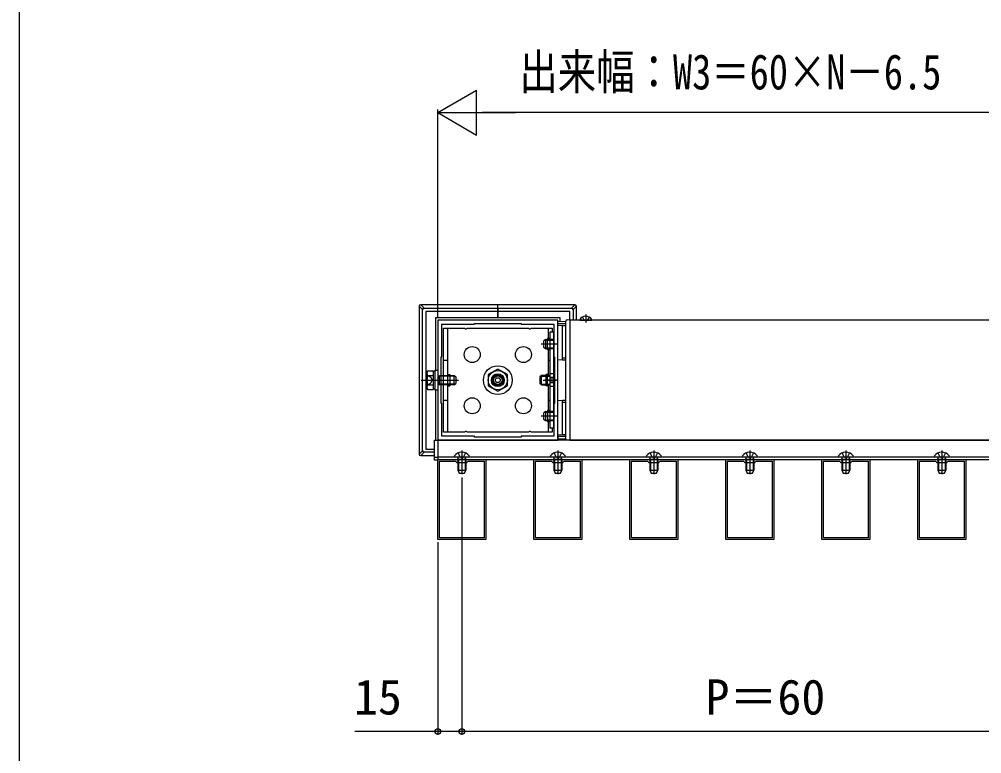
# Model space of a CAD drawing. Units: millimetres, scale not verified. Extents: x -875 to 875, y -1310 to 1300.
# Drawn here: x -875 to -574.2, y -1018.2 to -788.8 of the extents above; entities that cross this region are included whole.
import ezdxf
from ezdxf.enums import TextEntityAlignment as Align

# ---------------------------------------------------------------- set-up
doc = ezdxf.new("R2010")
doc.units = ezdxf.units.MM
doc.header["$LTSCALE"] = 4
for name, color, linetype in [('0-2_YKK_11', 7, 'Continuous'), ('0-3_YKK_12', 2, 'Continuous'), ('0-4_YKK_13', 4, 'Continuous'), ('0-5_YKK_D', 6, 'Continuous'), ('0-6_YKK_ZWAK', 7, 'Continuous')]:
    doc.layers.add(name, color=color, linetype=linetype)
doc.styles.add('ＭＳ ゴシック', font='')
doc.styles.get('ＭＳ ゴシック').set_extended_font_data('MS Gothic')

msp = doc.modelspace()

# ---------------------------------------------------------------- linework, layer by layer
at = {"layer": '0-2_YKK_11'}
for points in [[(-706.68, -920.275), (-706.68, -882.775), (-744.18, -882.775), (-744.18, -920.275)], [(-718.18, -919.275), (-732.68, -919.275), (-732.68, -919.025), (-742.93, -919.025), (-742.93, -908.775), (-743.18, -908.775), (-743.18, -894.275), (-742.93, -894.275), (-742.93, -884.025), (-732.68, -884.025), (-732.68, -883.775), (-718.18, -883.775), (-718.18, -884.025), (-707.93, -884.025), (-707.93, -894.275), (-707.68, -894.275), (-707.68, -908.775), (-707.93, -908.775), (-707.93, -919.025), (-718.18, -919.025)], [(-744.18, -951.275), (-744.18, -926.275), (-729.18, -926.275), (-729.18, -951.275)], [(-714.18, -951.275), (-714.18, -926.275), (-699.18, -926.275), (-699.18, -951.275)], [(-684.18, -951.275), (-684.18, -926.275), (-669.18, -926.275), (-669.18, -951.275)], [(-654.18, -951.275), (-654.18, -926.275), (-639.18, -926.275), (-639.18, -951.275)], [(-624.18, -951.275), (-624.18, -926.275), (-609.18, -926.275), (-609.18, -951.275)], [(-594.18, -951.275), (-594.18, -926.275), (-579.18, -926.275), (-579.18, -951.275)], [(-743.68, -950.775), (-743.68, -926.775), (-738.68, -926.775), (-738.18, -927.275), (-735.18, -927.275), (-734.68, -926.775), (-729.68, -926.775), (-729.68, -950.775)], [(-713.68, -950.775), (-713.68, -926.775), (-708.68, -926.775), (-708.18, -927.275), (-705.18, -927.275), (-704.68, -926.775), (-699.68, -926.775), (-699.68, -950.775)], [(-683.68, -950.775), (-683.68, -926.775), (-678.68, -926.775), (-678.18, -927.275), (-675.18, -927.275), (-674.68, -926.775), (-669.68, -926.775), (-669.68, -950.775)], [(-653.68, -950.775), (-653.68, -926.775), (-648.68, -926.775), (-648.18, -927.275), (-645.18, -927.275), (-644.68, -926.775), (-639.68, -926.775), (-639.68, -950.775)], [(-623.68, -950.775), (-623.68, -926.775), (-618.68, -926.775), (-618.18, -927.275), (-615.18, -927.275), (-614.68, -926.775), (-609.68, -926.775), (-609.68, -950.775)], [(-593.68, -950.775), (-593.68, -926.775), (-588.68, -926.775), (-588.18, -927.275), (-585.18, -927.275), (-584.68, -926.775), (-579.68, -926.775), (-579.68, -950.775)]]:
    msp.add_lwpolyline(points, close=True, dxfattribs=at)
at = {"layer": '0-3_YKK_12'}
msp.add_line((-519.18, -925.525), (-744.18, -925.525), dxfattribs=at)
for points in [[(-511.18, -882.775), (-702.93, -882.775), (-702.93, -920.275), (-511.18, -920.275)], [(-519.18, -920.275), (-744.18, -920.275), (-744.18, -926.275), (-519.18, -926.275)]]:
    msp.add_lwpolyline(points, close=True, dxfattribs=at)
at = {"layer": '0-4_YKK_13'}
for p, q in [((-749.501, -877.954), (-748.459, -878.996)), ((-725.43, -877.954), (-749.501, -877.954)), ((-725.43, -878.996), (-725.43, -877.954)), ((-725.43, -878.996), (-725.43, -877.954)), ((-701.358, -877.954), (-725.43, -877.954)), ((-725.43, -878.996), (-725.43, -877.954)), ((-702.4, -878.996), (-701.358, -877.954)), ((-748.958, -879.495), (-750, -878.454)), ((-750, -878.454), (-750, -924.596)), ((-748.958, -923.554), (-748.958, -879.495)), ((-725.43, -878.996), (-702.4, -878.996)), ((-725.43, -879.495), (-725.43, -878.996)), ((-725.43, -879.495), (-725.43, -880.025)), ((-725.43, -882.025), (-725.43, -880.025)), ((-725.43, -882.025), (-725.43, -880.025)), ((-725.43, -880.025), (-725.43, -882.025)), ((-700.859, -878.454), (-701.901, -879.495)), ((-701.901, -879.495), (-701.901, -882.775)), ((-700.859, -882.775), (-700.859, -878.454)), ((-697.93, -881.025), (-697.93, -883.504)), ((-706.68, -884.47), (-706.68, -884.32)), ((-704.18, -919.91), (-704.18, -883.14)), ((-699.727, -882.775), (-696.132, -882.775)), ((-698.955, -881.792), (-698.502, -882.7)), ((-697.93, -883.004), (-698.502, -882.7)), ((-697.93, -883.004), (-697.357, -882.7)), ((-696.905, -881.792), (-697.357, -882.7)), ((-741.18, -885.275), (-741.18, -917.775)), ((-734.997, -885.275), (-715.863, -885.275)), ((-709.68, -885.275), (-709.68, -888.475)), ((-709.18, -886.525), (-709.18, -916.525)), ((-707.93, -886.525), (-709.18, -886.525)), ((-707.93, -916.525), (-707.93, -886.525)), ((-705.18, -884.561), (-706.68, -884.47)), ((-705.18, -884.554), (-705.18, -884.411)), ((-704.18, -884.615), (-705.18, -884.554)), ((-705.18, -894.523), (-705.18, -884.554)), ((-707.93, -890.275), (-711.885, -890.275)), ((-710.53, -888.775), (-711.03, -889.275)), ((-711.03, -891.275), (-711.03, -889.275)), ((-706.93, -890.275), (-710.58, -890.275)), ((-710.53, -888.775), (-710.53, -891.775)), ((-709.93, -892.075), (-709.93, -888.475)), ((-709.18, -888.475), (-709.93, -888.475)), ((-707.93, -888.775), (-709.93, -888.775)), ((-707.93, -889.025), (-709.93, -889.025)), ((-710.53, -891.775), (-711.03, -891.275)), ((-707.93, -891.525), (-709.93, -891.525)), ((-707.93, -891.775), (-709.93, -891.775)), ((-709.18, -892.075), (-709.93, -892.075)), ((-709.68, -892.075), (-709.68, -900.285)), ((-742.43, -895.275), (-741.18, -895.275)), ((-709.68, -895.275), (-709.18, -895.275)), ((-706.68, -907.829), (-706.68, -895.22)), ((-705.18, -894.523), (-704.18, -894.531)), ((-747.58, -899.025), (-747.356, -898.638)), ((-747.58, -904.025), (-747.58, -899.025)), ((-747.356, -898.638), (-745.58, -898.638)), ((-745.58, -904.412), (-745.58, -898.638)), ((-745.58, -898.675), (-744.98, -898.675)), ((-744.18, -898.4), (-744.18, -904.65)), ((-749.43, -901.525), (-737.724, -901.525)), ((-747.356, -900.081), (-745.58, -900.081)), ((-744.18, -900.125), (-744.139, -900.125)), ((-744.139, -900.125), (-743.669, -900.025)), ((-744.139, -900.125), (-743.669, -900.295)), ((-743.669, -903.025), (-743.669, -900.025)), ((-741.18, -899.725), (-740.43, -899.725)), ((-740.43, -899.725), (-740.43, -903.325)), ((-739.08, -903.025), (-739.08, -900.025)), ((-739.08, -900.025), (-738.58, -900.525)), ((-738.58, -900.525), (-738.58, -902.525)), ((-711.78, -900.025), (-712.28, -900.525)), ((-712.28, -900.525), (-712.28, -902.525)), ((-711.78, -903.025), (-711.78, -900.025)), ((-711.22, -901.525), (-707.18, -901.525)), ((-706.93, -901.525), (-710.58, -901.525)), ((-710.43, -899.725), (-710.43, -903.325)), ((-709.68, -899.725), (-710.43, -899.725)), ((-709.93, -902.656), (-709.93, -900.375)), ((-707.93, -899.525), (-709.18, -899.525)), ((-709.18, -900.375), (-709.18, -902.674)), ((-707.93, -900.7), (-709.18, -900.7)), ((-707.68, -900.9), (-709.18, -900.9)), ((-707.68, -902.15), (-709.18, -902.15)), ((-707.93, -902.35), (-709.18, -902.35)), ((-747.58, -904.025), (-747.356, -904.412)), ((-747.356, -902.968), (-745.58, -902.968)), ((-747.356, -904.412), (-745.58, -904.412)), ((-744.98, -904.375), (-745.58, -904.375)), ((-744.93, -904.65), (-744.93, -920.275)), ((-744.18, -902.925), (-744.139, -902.925)), ((-744.139, -902.925), (-743.669, -902.755)), ((-744.139, -902.925), (-743.669, -903.025)), ((-741.18, -903.325), (-740.43, -903.325)), ((-739.08, -903.025), (-738.58, -902.525)), ((-711.78, -903.025), (-712.28, -902.525)), ((-709.68, -903.325), (-710.43, -903.325)), ((-709.68, -902.764), (-709.68, -910.975)), ((-707.93, -903.525), (-709.18, -903.525)), ((-742.43, -907.775), (-741.18, -907.775)), ((-709.68, -907.775), (-709.18, -907.775)), ((-706.68, -907.829), (-705.18, -907.816)), ((-706.68, -918.58), (-706.68, -907.829)), ((-705.18, -907.816), (-704.18, -907.808)), ((-705.18, -908.527), (-705.18, -907.816)), ((-710.53, -911.275), (-711.03, -911.775)), ((-710.53, -911.275), (-710.53, -914.275)), ((-709.93, -910.975), (-709.93, -914.575)), ((-709.18, -910.975), (-709.93, -910.975)), ((-707.93, -911.275), (-709.93, -911.275)), ((-704.18, -908.518), (-705.18, -908.527)), ((-705.18, -918.496), (-705.18, -908.527)), ((-707.93, -912.775), (-711.885, -912.775)), ((-711.03, -913.775), (-711.03, -911.775)), ((-710.53, -914.275), (-711.03, -913.775)), ((-706.93, -912.775), (-710.58, -912.775)), ((-707.93, -911.525), (-709.93, -911.525)), ((-707.93, -914.025), (-709.93, -914.025)), ((-707.93, -914.275), (-709.93, -914.275)), ((-709.18, -914.575), (-709.93, -914.575)), ((-709.68, -914.575), (-709.68, -917.775)), ((-707.93, -916.525), (-709.18, -916.525)), ((-715.863, -917.775), (-734.997, -917.775)), ((-706.68, -918.58), (-705.18, -918.488)), ((-706.68, -918.73), (-704.18, -918.577)), ((-706.68, -918.73), (-706.68, -918.58)), ((-706.68, -919.23), (-706.68, -918.73)), ((-704.18, -919.077), (-706.68, -919.23)), ((-706.68, -919.23), (-706.68, -919.98)), ((-704.18, -919.827), (-706.68, -919.98)), ((-705.18, -918.496), (-704.18, -918.435)), ((-705.18, -918.638), (-705.18, -918.496)), ((-750, -924.596), (-748.958, -923.554)), ((-748.459, -924.054), (-749.501, -925.095)), ((-749.501, -925.095), (-745.18, -925.095)), ((-745.18, -924.054), (-748.459, -924.054)), ((-745.18, -925.525), (-744.18, -925.525)), ((-739.055, -925.225), (-739.055, -925.275)), ((-734.555, -925.525), (-738.805, -925.525)), ((-737.93, -926.225), (-737.822, -925.927)), ((-737.93, -926.225), (-735.43, -926.225)), ((-737.93, -926.225), (-737.93, -929.675)), ((-737.855, -924.269), (-737.252, -925.477)), ((-737.713, -926.225), (-737.81, -925.763)), ((-737.713, -926.225), (-737.713, -930.135)), ((-736.68, -925.782), (-737.252, -925.477)), ((-736.68, -923.525), (-736.68, -930.875)), ((-736.68, -925.782), (-736.107, -925.477)), ((-735.505, -924.269), (-736.107, -925.477)), ((-735.646, -926.225), (-735.549, -925.763)), ((-735.646, -926.225), (-735.646, -930.135)), ((-735.43, -926.225), (-735.538, -925.927)), ((-735.43, -926.225), (-735.43, -929.675)), ((-734.305, -925.225), (-734.305, -925.275)), ((-709.055, -925.225), (-709.055, -925.275)), ((-704.555, -925.525), (-708.805, -925.525)), ((-707.93, -926.225), (-707.822, -925.927)), ((-707.93, -926.225), (-705.43, -926.225)), ((-707.93, -926.225), (-707.93, -929.675)), ((-707.855, -924.269), (-707.252, -925.477)), ((-707.713, -926.225), (-707.81, -925.763)), ((-707.713, -926.225), (-707.713, -930.135)), ((-706.68, -925.782), (-707.252, -925.477)), ((-706.68, -923.525), (-706.68, -930.875)), ((-706.68, -925.782), (-706.107, -925.477)), ((-705.505, -924.269), (-706.107, -925.477)), ((-705.646, -926.225), (-705.549, -925.763)), ((-705.646, -926.225), (-705.646, -930.135)), ((-705.43, -926.225), (-705.538, -925.927)), ((-705.43, -926.225), (-705.43, -929.675)), ((-704.305, -925.225), (-704.305, -925.275)), ((-679.055, -925.225), (-679.055, -925.275)), ((-674.555, -925.525), (-678.805, -925.525)), ((-677.93, -926.225), (-677.822, -925.927)), ((-677.93, -926.225), (-675.43, -926.225)), ((-677.93, -926.225), (-677.93, -929.675)), ((-677.855, -924.269), (-677.252, -925.477)), ((-677.713, -926.225), (-677.81, -925.763)), ((-677.713, -926.225), (-677.713, -930.135)), ((-676.68, -925.782), (-677.252, -925.477)), ((-676.68, -923.525), (-676.68, -930.875)), ((-676.68, -925.782), (-676.107, -925.477)), ((-675.505, -924.269), (-676.107, -925.477)), ((-675.646, -926.225), (-675.549, -925.763)), ((-675.646, -926.225), (-675.646, -930.135)), ((-675.43, -926.225), (-675.538, -925.927)), ((-675.43, -926.225), (-675.43, -929.675)), ((-674.305, -925.225), (-674.305, -925.275)), ((-649.055, -925.225), (-649.055, -925.275)), ((-644.555, -925.525), (-648.805, -925.525)), ((-647.93, -926.225), (-647.822, -925.927)), ((-647.93, -926.225), (-645.43, -926.225)), ((-647.93, -926.225), (-647.93, -929.675)), ((-647.855, -924.269), (-647.252, -925.477)), ((-647.713, -926.225), (-647.81, -925.763)), ((-647.713, -926.225), (-647.713, -930.135)), ((-646.68, -925.782), (-647.252, -925.477)), ((-646.68, -923.525), (-646.68, -930.875)), ((-646.68, -925.782), (-646.107, -925.477)), ((-645.505, -924.269), (-646.107, -925.477)), ((-645.646, -926.225), (-645.549, -925.763)), ((-645.646, -926.225), (-645.646, -930.135)), ((-645.43, -926.225), (-645.538, -925.927)), ((-645.43, -926.225), (-645.43, -929.675)), ((-644.305, -925.225), (-644.305, -925.275)), ((-619.055, -925.225), (-619.055, -925.275)), ((-614.555, -925.525), (-618.805, -925.525)), ((-617.93, -926.225), (-617.822, -925.927)), ((-617.93, -926.225), (-615.43, -926.225)), ((-617.93, -926.225), (-617.93, -929.675)), ((-617.855, -924.269), (-617.252, -925.477)), ((-617.713, -926.225), (-617.81, -925.763)), ((-617.713, -926.225), (-617.713, -930.135)), ((-616.68, -925.782), (-617.252, -925.477)), ((-616.68, -923.525), (-616.68, -930.875)), ((-616.68, -925.782), (-616.107, -925.477)), ((-615.505, -924.269), (-616.107, -925.477)), ((-615.646, -926.225), (-615.549, -925.763)), ((-615.646, -926.225), (-615.646, -930.135)), ((-615.43, -926.225), (-615.538, -925.927)), ((-615.43, -926.225), (-615.43, -929.675)), ((-614.305, -925.225), (-614.305, -925.275)), ((-589.055, -925.225), (-589.055, -925.275)), ((-584.555, -925.525), (-588.805, -925.525)), ((-587.93, -926.225), (-587.822, -925.927)), ((-587.93, -926.225), (-585.43, -926.225)), ((-587.93, -926.225), (-587.93, -929.675)), ((-587.855, -924.269), (-587.252, -925.477)), ((-587.713, -926.225), (-587.81, -925.763)), ((-587.713, -926.225), (-587.713, -930.135)), ((-586.68, -925.782), (-587.252, -925.477)), ((-586.68, -923.525), (-586.68, -930.875)), ((-586.68, -925.782), (-586.107, -925.477)), ((-585.505, -924.269), (-586.107, -925.477)), ((-585.646, -926.225), (-585.549, -925.763)), ((-585.646, -926.225), (-585.646, -930.135)), ((-585.43, -926.225), (-585.538, -925.927)), ((-585.43, -926.225), (-585.43, -929.675)), ((-584.305, -925.225), (-584.305, -925.275)), ((-737.93, -929.675), (-737.53, -930.525)), ((-737.93, -929.675), (-735.43, -929.675)), ((-737.53, -930.525), (-735.83, -930.525)), ((-735.83, -930.525), (-735.43, -929.675)), ((-707.93, -929.675), (-707.53, -930.525)), ((-707.93, -929.675), (-705.43, -929.675)), ((-707.53, -930.525), (-705.83, -930.525)), ((-705.83, -930.525), (-705.43, -929.675)), ((-677.93, -929.675), (-677.53, -930.525)), ((-677.93, -929.675), (-675.43, -929.675)), ((-677.53, -930.525), (-675.83, -930.525)), ((-675.83, -930.525), (-675.43, -929.675)), ((-647.93, -929.675), (-647.53, -930.525)), ((-647.93, -929.675), (-645.43, -929.675)), ((-647.53, -930.525), (-645.83, -930.525)), ((-645.83, -930.525), (-645.43, -929.675)), ((-617.93, -929.675), (-617.53, -930.525)), ((-617.93, -929.675), (-615.43, -929.675)), ((-617.53, -930.525), (-615.83, -930.525)), ((-615.83, -930.525), (-615.43, -929.675)), ((-587.93, -929.675), (-587.53, -930.525)), ((-587.93, -929.675), (-585.43, -929.675)), ((-587.53, -930.525), (-585.83, -930.525)), ((-585.83, -930.525), (-585.43, -929.675))]:
    msp.add_line(p, q, dxfattribs=at)
for points in [[(-748.459, -878.996), (-725.43, -878.996), (-725.43, -879.495)], [(-725.43, -880.025), (-747.93, -880.025), (-747.93, -923.025), (-745.18, -923.025)], [(-725.43, -878.996), (-725.43, -879.495), (-725.43, -880.025)], [(-702.93, -882.775), (-702.93, -880.025), (-725.43, -880.025), (-725.43, -879.495)], [(-725.43, -882.025), (-744.93, -882.025), (-744.93, -898.4)], [(-705.93, -883.115), (-705.93, -882.025), (-725.43, -882.025)], [(-704.18, -883.972), (-706.68, -883.82), (-706.68, -883.07), (-704.18, -883.222)], [(-704.18, -884.472), (-706.68, -884.32), (-706.68, -883.82)], [(-703.706, -882.64), (-702.93, -882.6), (-702.93, -882.849), (-702.93, -920.2), (-702.93, -920.275)], [(-735.863, -917.775), (-742.43, -917.775), (-742.43, -885.275), (-735.863, -885.275)], [(-714.997, -885.275), (-708.43, -885.275), (-708.43, -886.525)], [(-705.18, -895.233), (-706.68, -895.22), (-706.68, -884.47)], [(-710.8, -889.045), (-710.13, -889.045), (-707.93, -889.045)], [(-710.53, -888.775), (-710.13, -888.775), (-707.93, -888.775)], [(-710.8, -891.505), (-710.13, -891.505), (-707.93, -891.505)], [(-707.93, -891.775), (-710.13, -891.775), (-710.53, -891.775)], [(-704.18, -895.242), (-705.18, -895.233), (-705.18, -894.523)], [(-744.18, -904.65), (-744.98, -904.65), (-744.98, -898.4), (-744.18, -898.4)], [(-747.581, -900), (-746.402, -900.575), (-745.897, -901.525)], [(-747.581, -903.05), (-746.402, -902.475), (-745.897, -901.525)], [(-743.669, -900.025), (-739.48, -900.025), (-739.08, -900.025)], [(-738.81, -900.295), (-739.48, -900.295), (-743.669, -900.295)], [(-712.05, -900.295), (-711.38, -900.295), (-709.18, -900.295)], [(-709.18, -900.025), (-711.38, -900.025), (-711.78, -900.025)], [(-738.81, -902.755), (-739.48, -902.755), (-743.669, -902.755)], [(-739.08, -903.025), (-739.48, -903.025), (-743.669, -903.025)], [(-712.05, -902.755), (-711.38, -902.755), (-709.18, -902.755)], [(-711.78, -903.025), (-711.38, -903.025), (-709.18, -903.025)], [(-710.53, -911.275), (-710.13, -911.275), (-707.93, -911.275)], [(-710.8, -911.545), (-710.13, -911.545), (-707.93, -911.545)], [(-710.8, -914.005), (-710.13, -914.005), (-707.93, -914.005)], [(-707.93, -914.275), (-710.13, -914.275), (-710.53, -914.275)], [(-708.43, -916.525), (-708.43, -917.775), (-714.997, -917.775)]]:
    msp.add_lwpolyline(points, dxfattribs=at)
for points in [[(-722.43, -899.793), (-725.43, -898.061), (-728.43, -899.793), (-728.43, -903.257), (-725.43, -904.989), (-722.43, -903.257)], [(-745.18, -920.275), (-744.18, -920.275), (-744.18, -926.525), (-745.18, -926.525)]]:
    msp.add_lwpolyline(points, close=True, dxfattribs=at)
for centre, radius in [((-733.43, -893.525), 2.5), ((-717.43, -893.525), 2.5), ((-725.43, -901.525), 4.5), ((-725.43, -901.525), 3), ((-725.43, -901.525), 2), ((-725.43, -901.525), 1.662), ((-725.43, -901.525), 1.325), ((-725.43, -901.525), 0.75), ((-733.43, -909.525), 2.5), ((-717.43, -909.525), 2.5)]:
    msp.add_circle(centre, radius, dxfattribs=at)
for centre, radius, start, end in [((-748.457, -879.497), 0.501, 90.24971, 179.75029), ((-702.402, -879.497), 0.501, 0.24971, 89.75029), ((-703.68, -883.14), 0.5, 93, 180), ((-699.727, -882.698), 0.0772, 152.71904, 270), ((-697.93, -883.625), 2.1, 27.28096, 152.71904), ((-696.132, -882.698), 0.0772, 270, 27.28096), ((-735.43, -885.025), 0.5, 210, 330), ((-715.43, -885.025), 0.5, 210, 330), ((-746.302, -899.36), 1.278, 145.61708, 214.38292), ((-742.803, -901.525), 4.777, 162.41276, 197.58724), ((-709.555, -901.025), 0.75, 60.00006, 119.99994), ((-746.302, -903.69), 1.278, 145.61708, 214.38292), ((-709.555, -902.025), 0.75, 240.00006, 299.99994), ((-735.43, -918.025), 0.5, 30, 150), ((-715.43, -918.025), 0.5, 30, 150), ((-703.68, -919.91), 0.5, 180, 226.88504), ((-748.457, -923.552), 0.501, 180.24971, 269.75029), ((-736.68, -926.975), 2.95, 36.38156, 143.61844), ((-738.805, -925.275), 0.25, 180, 270), ((-738.103, -925.825), 0.3, 340.03043, 90), ((-735.256, -925.825), 0.3, 90, 199.96957), ((-734.555, -925.275), 0.25, 270, 0), ((-706.68, -926.975), 2.95, 36.38156, 143.61844), ((-708.805, -925.275), 0.25, 180, 270), ((-708.103, -925.825), 0.3, 340.03043, 90), ((-705.256, -925.825), 0.3, 90, 199.96957), ((-704.555, -925.275), 0.25, 270, 0), ((-676.68, -926.975), 2.95, 36.38156, 143.61844), ((-678.805, -925.275), 0.25, 180, 270), ((-678.103, -925.825), 0.3, 340.03043, 90), ((-675.256, -925.825), 0.3, 90, 199.96957), ((-674.555, -925.275), 0.25, 270, 0), ((-646.68, -926.975), 2.95, 36.38156, 143.61844), ((-648.805, -925.275), 0.25, 180, 270), ((-648.103, -925.825), 0.3, 340.03043, 90), ((-645.256, -925.825), 0.3, 90, 199.96957), ((-644.555, -925.275), 0.25, 270, 0), ((-616.68, -926.975), 2.95, 36.38156, 143.61844), ((-618.805, -925.275), 0.25, 180, 270), ((-618.103, -925.825), 0.3, 340.03043, 90), ((-615.256, -925.825), 0.3, 90, 199.96957), ((-614.555, -925.275), 0.25, 270, 0), ((-586.68, -926.975), 2.95, 36.38156, 143.61844), ((-588.805, -925.275), 0.25, 180, 270), ((-588.103, -925.825), 0.3, 340.03043, 90), ((-585.256, -925.825), 0.3, 90, 199.96957), ((-584.555, -925.275), 0.25, 270, 0)]:
    msp.add_arc(centre, radius, start, end, dxfattribs=at)
for centre, major_axis in [((-749.499, -878.455), (-0.355, 0.355)), ((-701.36, -878.455), (0.355, 0.355)), ((-749.499, -924.594), (-0.355, -0.355))]:
    msp.add_ellipse(centre, major_axis=major_axis, ratio=0.99628, start_param=5.4996506, end_param=7.06672, dxfattribs=at)
at = {"layer": '0-5_YKK_D'}
for p, q in [((-744.18, -817.954), (-732.055, -810.954)), ((-732.055, -824.954), (-732.055, -810.954)), ((-744.18, -881.925), (-744.18, -816.954)), ((-744.18, -817.954), (-732.055, -824.954)), ((-744.18, -817.954), (-719.931, -817.954)), ((-521.43, -817.954), (-730.18, -817.954)), ((-736.68, -931.875), (-736.68, -1012.275)), ((-736.68, -931.875), (-736.68, -1012.275)), ((-744.18, -952.125), (-744.18, -1012.275)), ((-526.68, -1011.275), (-736.68, -1011.275))]:
    msp.add_line(p, q, dxfattribs=at)
msp.add_lwpolyline([(-736.68, -1011.275), (-744.18, -1011.275), (-770.089, -1011.275)], dxfattribs=at)
for centre in [(-744.18, -1011.275), (-736.68, -1011.275), (-736.68, -1011.275)]:
    msp.add_circle(centre, 0.875, dxfattribs=at)
at = {"layer": '0-6_YKK_ZWAK'}
msp.add_line((-875, 1240), (-875, -1310), dxfattribs=at)

# ---------------------------------------------------------------- texts
at = {"layer": '0-5_YKK_D', "style": 'ＭＳ ゴシック', "width": 0.8}
msp.add_text('出来幅：W3＝60×N－6.5', height=11, dxfattribs=at).set_placement((-718.702, -813.994), align=Align.BOTTOM_LEFT)
at = {"layer": '0-5_YKK_D', "style": 'ＭＳ ゴシック'}
for s, p in [('15', (-770.39, -1009.275)), ('P＝60', (-660.529, -1009.275))]:
    msp.add_text(s, height=11, dxfattribs=at).set_placement(p, align=Align.BOTTOM_LEFT)

doc.saveas('drawing.dxf')
